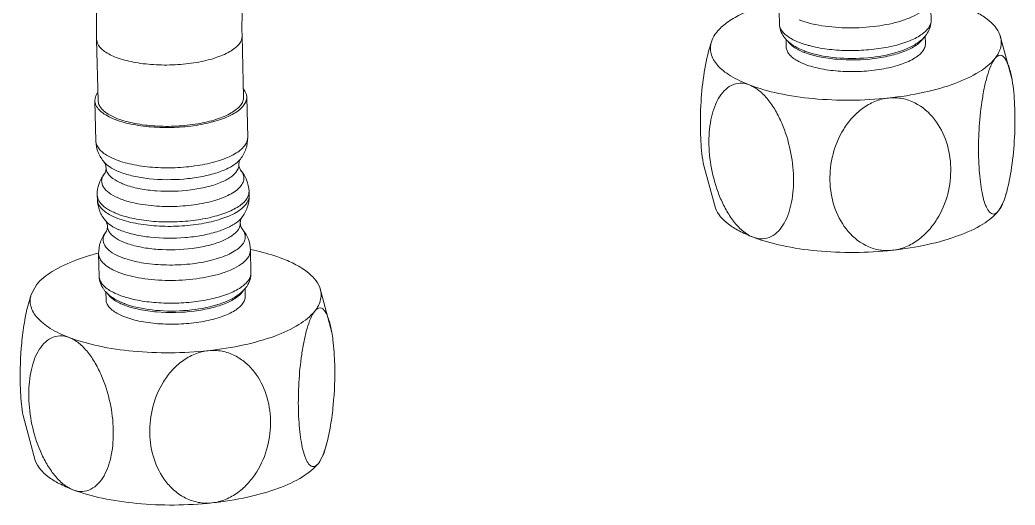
# Model space of a CAD drawing. Header units: millimetres. Extents: x 1991 to 2585, y -545 to -125.
# Drawn here: x 2484.19 to 2523.52, y -300.26 to -281.07 of the extents above; entities that cross this region are included whole.
import ezdxf

# ---------------------------------------------------------------- set-up
doc = ezdxf.new("R2010")
doc.units = ezdxf.units.MM
doc.header["$LTSCALE"] = 0.1
doc.layers.get('0').update_dxf_attribs({"lineweight": 13})

msp = doc.modelspace()

# ---------------------------------------------------------------- linework, layer by layer
at = {"color": 7, "linetype": 'Continuous'}
for p, q in [((2514.179, -280.323), (2514.201, -281.221)), ((2520.178, -280.179), (2520.199, -281.077)), ((2487.22, -281.837), (2487.278, -284.262)), ((2492.968, -281.698), (2493.027, -284.124)), ((2511.515, -281.935), (2511.404, -282.309)), ((2514.466, -281.835), (2514.473, -282.141)), ((2519.964, -281.702), (2519.972, -282.009)), ((2523.396, -283.441), (2522.917, -281.661)), ((2515.192, -282.295), (2514.999, -282.213)), ((2487.153, -284.265), (2487.192, -285.857)), ((2493.152, -284.121), (2493.19, -285.713)), ((2492.767, -287.037), (2492.801, -286.974)), ((2511.193, -286.729), (2511.673, -288.509)), ((2493.242, -287.854), (2493.246, -288.029)), ((2523.075, -288.235), (2523.185, -287.861)), ((2487.243, -287.998), (2487.248, -288.173)), ((2523.075, -288.235), (2522.864, -288.615)), ((2492.822, -289.352), (2492.857, -289.29)), ((2493.297, -290.169), (2493.319, -291.067)), ((2487.299, -290.313), (2487.321, -291.211)), ((2484.845, -291.545), (2484.634, -291.925)), ((2493.084, -291.692), (2493.091, -291.999)), ((2496.516, -293.431), (2496.036, -291.651)), ((2484.634, -291.925), (2484.524, -292.299)), ((2487.585, -291.825), (2487.593, -292.131)), ((2488.312, -292.285), (2488.119, -292.203)), ((2484.313, -296.719), (2484.793, -298.499)), ((2496.195, -298.225), (2496.305, -297.851)), ((2496.195, -298.225), (2495.984, -298.606))]:
    msp.add_line(p, q, dxfattribs=at)
for centre, radius, start, end in [((2517.709, -276.925), 4.381, 287.4472, 288.4062), ((2515.308, -281.067), 1.143, 215.5756, 221.2795), ((2516.182, -278.895), 3.287, 249.0311, 250.9804), ((2519.091, -280.979), 1.137, 321.7712, 327.2104), ((2516.186, -279.789), 2.753, 248.2113, 249.015), ((2516.299, -279.41), 3.09, 249.013, 249.4511), ((2516.391, -279.159), 3.358, 249.4801, 252.0387), ((2516.509, -278.8), 3.736, 252.018, 253.4362), ((2516.605, -277.486), 4.759, 255.6726, 256.8264), ((2516.676, -277.178), 5.075, 256.8275, 258.1329), ((2487.584, -284.255), 0.431, 181.4032, 190.993), ((2492.721, -284.131), 0.431, 1.4032, 10.993), ((2487.112, -286.94), 0.481, 2.0154, 2.5573), ((2489.118, -284.555), 2.714, 246.7076, 249.0387), ((2493.322, -286.79), 0.481, 180.1996, 180.7415), ((2488.1, -286.857), 0.519, 208.4452, 211.9983), ((2489.203, -285.203), 2.533, 246.7076, 249.0387), ((2489.328, -284.878), 2.882, 249.0323, 251.0453), ((2489.277, -285.268), 3.087, 249.0323, 251.0453), ((2487.167, -289.255), 0.481, 2.0154, 2.5573), ((2488.156, -289.172), 0.519, 208.4452, 211.9983), ((2489.173, -286.87), 2.714, 246.7076, 249.0387), ((2493.378, -289.106), 0.481, 180.1996, 180.7415), ((2489.259, -287.519), 2.533, 246.7076, 249.0387), ((2489.383, -287.194), 2.882, 249.0323, 251.0453), ((2489.333, -287.583), 3.087, 249.0323, 251.0453), ((2490.829, -286.915), 4.381, 287.4473, 288.4062), ((2488.428, -291.057), 1.143, 215.5756, 221.2795), ((2492.211, -290.969), 1.137, 321.7712, 327.2104), ((2489.302, -288.885), 3.287, 249.0311, 250.9804), ((2489.724, -287.476), 4.759, 255.6726, 256.8264), ((2489.796, -287.169), 5.075, 256.8275, 258.1329), ((2489.305, -289.779), 2.753, 248.2113, 249.015), ((2489.419, -289.4), 3.09, 249.013, 249.4511), ((2489.511, -289.149), 3.358, 249.4801, 252.0387), ((2489.629, -288.79), 3.736, 252.018, 253.4362)]:
    msp.add_arc(centre, radius, start, end, dxfattribs=at)
for points, knots in [([(2489.254, -271.907), (2488.906, -272.699), (2487.706, -275.874), (2487.159, -279.31), (2487.22, -281.837)], [0, 0, 0, 0, 0.255058, 1, 1, 1, 1]), ([(2494.519, -274.217), (2493.991, -275.42), (2493.201, -277.878), (2492.938, -280.451), (2492.968, -281.698)], [0, 0, 0, 0, 0.512943, 1, 1, 1, 1]), ([(2514.171, -280.303), (2513.896, -280.374), (2513.381, -280.528), (2512.687, -280.82), (2512.131, -281.15), (2511.836, -281.416), (2511.726, -281.555)], [0, 0, 0, 0, 0.306653, 0.577801, 0.809064, 1, 1, 1, 1]), ([(2519.093, -281.081), (2519.25, -281.029), (2519.533, -280.917), (2519.885, -280.702), (2520.119, -280.461), (2520.18, -280.265), (2520.178, -280.179)], [0, 0, 0, 0, 0.335049, 0.610174, 0.825816, 1, 1, 1, 1]), ([(2522.917, -281.661), (2522.824, -281.411), (2522.501, -281.07), (2521.959, -280.736), (2521.615, -280.584), (2521.428, -280.512)], [0, 0, 0, 0, 0.416637, 0.686606, 1, 1, 1, 1]), ([(2514.984, -281.067), (2515.27, -281.176), (2515.921, -281.329), (2516.951, -281.407), (2518.011, -281.344), (2518.703, -281.204), (2519.023, -281.104)], [0, 0, 0, 0, 0.224353, 0.485762, 0.754684, 1, 1, 1, 1]), ([(2520.199, -281.077), (2520.2, -281.127), (2520.183, -281.235), (2520.102, -281.388), (2519.97, -281.533), (2519.715, -281.729), (2519.28, -281.937), (2518.653, -282.122), (2517.926, -282.243), (2517.15, -282.292), (2516.377, -282.266), (2515.873, -282.195), (2515.633, -282.145)], [0, 0, 0, 0, 0.030384, 0.06375, 0.102218, 0.146912, 0.255748, 0.388211, 0.537815, 0.695967, 0.853167, 1, 1, 1, 1]), ([(2520.199, -281.077), (2520.201, -281.169), (2520.176, -281.353), (2520.096, -281.519), (2520.047, -281.595)], [0, 0, 0, 0, 0.505507, 1, 1, 1, 1]), ([(2511.726, -281.555), (2511.701, -281.585), (2511.615, -281.702), (2511.547, -281.833), (2511.515, -281.935)], [0, 0, 0, 0, 0.267725, 1, 1, 1, 1]), ([(2514.378, -281.732), (2514.326, -281.658), (2514.238, -281.496), (2514.203, -281.313), (2514.201, -281.221)], [0, 0, 0, 0, 0.494414, 1, 1, 1, 1]), ([(2515.006, -281.964), (2514.889, -281.92), (2514.702, -281.835), (2514.474, -281.685), (2514.323, -281.541), (2514.227, -281.386), (2514.202, -281.274), (2514.201, -281.221)], [0, 0, 0, 0, 0.324598, 0.531963, 0.709369, 0.862003, 1, 1, 1, 1]), ([(2487.22, -281.837), (2487.222, -281.905), (2487.26, -282.033), (2487.38, -282.19), (2487.611, -282.383), (2487.831, -282.488), (2487.991, -282.549)], [0, 0, 0, 0, 0.186179, 0.346447, 0.533756, 1, 1, 1, 1]), ([(2487.991, -282.549), (2488.209, -282.632), (2488.697, -282.76), (2489.481, -282.854), (2490.318, -282.858), (2491.136, -282.772), (2491.864, -282.603), (2492.379, -282.395), (2492.688, -282.19), (2492.847, -282.036), (2492.948, -281.871), (2492.97, -281.753), (2492.968, -281.698)], [0, 0, 0, 0, 0.128788, 0.277558, 0.435536, 0.590657, 0.731248, 0.847727, 0.895212, 0.935473, 0.969591, 1, 1, 1, 1]), ([(2511.515, -281.935), (2511.491, -282.011), (2511.462, -282.169), (2511.502, -282.504), (2511.699, -282.82), (2511.988, -283.089), (2512.398, -283.373), (2512.759, -283.539), (2513.017, -283.638)], [0, 0, 0, 0, 0.096047, 0.190878, 0.400444, 0.525582, 0.666955, 1, 1, 1, 1]), ([(2514.533, -281.902), (2514.593, -281.997), (2514.792, -282.176), (2515.027, -282.291), (2515.164, -282.345)], [0, 0, 0, 0, 0.432613, 1, 1, 1, 1]), ([(2514.999, -282.213), (2514.964, -282.196), (2514.828, -282.128), (2514.699, -282.046), (2514.611, -281.975)], [0, 0, 0, 0, 0.259152, 1, 1, 1, 1]), ([(2515.2, -282.36), (2515.388, -282.432), (2515.809, -282.546), (2516.731, -282.672), (2517.7, -282.651), (2518.619, -282.487), (2519.195, -282.305), (2519.633, -282.079), (2519.847, -281.871), (2519.905, -281.763)], [0, 0, 0, 0, 0.121999, 0.262157, 0.561964, 0.702974, 0.82626, 0.925724, 1, 1, 1, 1]), ([(2519.825, -281.851), (2519.712, -281.951), (2519.442, -282.127), (2518.787, -282.397), (2517.82, -282.586), (2516.621, -282.613), (2515.815, -282.491), (2515.444, -282.381)], [0, 0, 0, 0, 0.09951, 0.210321, 0.466841, 0.74432, 1, 1, 1, 1]), ([(2522.719, -282.595), (2522.828, -282.46), (2522.957, -282.228), (2522.98, -281.892), (2522.944, -281.735), (2522.917, -281.661)], [0, 0, 0, 0, 0.523332, 0.760146, 1, 1, 1, 1]), ([(2511.404, -282.309), (2511.305, -282.673), (2511.17, -283.439), (2511.074, -284.589), (2511.073, -285.696), (2511.137, -286.404), (2511.193, -286.729)], [0, 0, 0, 0, 0.254106, 0.522388, 0.777388, 1, 1, 1, 1]), ([(2515.211, -282.823), (2515.104, -282.782), (2514.933, -282.704), (2514.723, -282.566), (2514.585, -282.434), (2514.497, -282.292), (2514.474, -282.19), (2514.473, -282.141)], [0, 0, 0, 0, 0.324546, 0.531969, 0.709381, 0.861998, 1, 1, 1, 1]), ([(2515.427, -282.097), (2515.399, -282.09), (2515.293, -282.061), (2515.188, -282.029), (2515.111, -282.003)], [0, 0, 0, 0, 0.258789, 1, 1, 1, 1]), ([(2519.972, -282.009), (2519.973, -282.061), (2519.952, -282.174), (2519.856, -282.331), (2519.703, -282.479), (2519.408, -282.676), (2518.915, -282.874), (2518.219, -283.036), (2517.437, -283.118), (2516.636, -283.114), (2515.886, -283.025), (2515.419, -282.902), (2515.211, -282.823)], [0, 0, 0, 0, 0.030408, 0.064522, 0.104778, 0.152265, 0.268735, 0.40932, 0.564441, 0.722425, 0.871204, 1, 1, 1, 1]), ([(2518.513, -284.159), (2518.985, -284.108), (2519.875, -283.968), (2521.084, -283.631), (2522.043, -283.198), (2522.549, -282.808), (2522.719, -282.595)], [0, 0, 0, 0, 0.31159, 0.589923, 0.82145, 1, 1, 1, 1]), ([(2522.864, -288.615), (2522.84, -288.646), (2522.792, -288.697), (2522.706, -288.745), (2522.618, -288.746), (2522.539, -288.703), (2522.47, -288.628), (2522.406, -288.526), (2522.349, -288.399), (2522.275, -288.188), (2522.201, -287.878), (2522.137, -287.461), (2522.093, -286.996), (2522.063, -286.31), (2522.08, -285.407), (2522.168, -284.495), (2522.29, -283.784), (2522.403, -283.305), (2522.536, -282.908), (2522.652, -282.68), (2522.719, -282.595)], [0, 0, 0, 0, 0.017491, 0.031176, 0.043, 0.055521, 0.070469, 0.088452, 0.1095, 0.13342, 0.18883, 0.252702, 0.323313, 0.399219, 0.561805, 0.729764, 0.811122, 0.886597, 0.951368, 1, 1, 1, 1]), ([(2522.719, -282.595), (2522.75, -282.557), (2522.81, -282.493), (2522.935, -282.453), (2523.049, -282.506), (2523.138, -282.615), (2523.218, -282.768), (2523.288, -282.961), (2523.349, -283.19), (2523.381, -283.354), (2523.396, -283.441)], [0, 0, 0, 0, 0.107275, 0.186898, 0.265051, 0.363318, 0.487679, 0.637124, 0.808875, 1, 1, 1, 1]), ([(2523.396, -283.441), (2523.453, -283.766), (2523.516, -284.474), (2523.516, -285.582), (2523.42, -286.732), (2523.285, -287.498), (2523.185, -287.861)], [0, 0, 0, 0, 0.222626, 0.47766, 0.745961, 1, 1, 1, 1]), ([(2493.144, -284.049), (2493.14, -284.028), (2493.115, -283.938), (2493.065, -283.856), (2493.019, -283.801)], [0, 0, 0, 0, 0.23427, 1, 1, 1, 1]), ([(2513.017, -283.638), (2512.898, -283.593), (2512.65, -283.544), (2512.288, -283.642), (2511.994, -283.874), (2511.681, -284.321), (2511.452, -285.052), (2511.388, -286.036), (2511.517, -287.094), (2511.788, -287.975), (2512.115, -288.637), (2512.412, -289.079), (2512.754, -289.437), (2513.024, -289.606), (2513.161, -289.658)], [0, 0, 0, 0, 0.050342, 0.096767, 0.144293, 0.195639, 0.311214, 0.442212, 0.584135, 0.731604, 0.805037, 0.875973, 0.941823, 1, 1, 1, 1]), ([(2513.017, -283.638), (2513.392, -283.782), (2514.227, -284.013), (2515.571, -284.208), (2517.025, -284.267), (2518.017, -284.212), (2518.513, -284.159)], [0, 0, 0, 0, 0.21664, 0.464825, 0.731074, 1, 1, 1, 1]), ([(2513.017, -283.638), (2513.154, -283.691), (2513.424, -283.86), (2513.766, -284.217), (2514.063, -284.66), (2514.39, -285.321), (2514.661, -286.202), (2514.79, -287.26), (2514.726, -288.243), (2514.497, -288.975), (2514.184, -289.422), (2513.891, -289.654), (2513.528, -289.753), (2513.28, -289.704), (2513.161, -289.658)], [0, 0, 0, 0, 0.058176, 0.124023, 0.194959, 0.268387, 0.415854, 0.557777, 0.688775, 0.804362, 0.855709, 0.903242, 0.949667, 1, 1, 1, 1]), ([(2487.187, -284.084), (2487.181, -284.099), (2487.161, -284.157), (2487.152, -284.22), (2487.153, -284.265)], [0, 0, 0, 0, 0.2586, 1, 1, 1, 1]), ([(2487.161, -284.337), (2487.189, -284.48), (2487.357, -284.688), (2487.656, -284.879), (2487.851, -284.967), (2487.958, -285.008)], [0, 0, 0, 0, 0.407705, 0.679138, 1, 1, 1, 1]), ([(2487.253, -283.964), (2487.246, -283.974), (2487.221, -284.012), (2487.2, -284.053), (2487.187, -284.084)], [0, 0, 0, 0, 0.260445, 1, 1, 1, 1]), ([(2488.05, -284.974), (2487.938, -284.932), (2487.759, -284.851), (2487.54, -284.706), (2487.396, -284.568), (2487.303, -284.42), (2487.28, -284.313), (2487.278, -284.262)], [0, 0, 0, 0, 0.324589, 0.531966, 0.709373, 0.862006, 1, 1, 1, 1]), ([(2487.958, -285.008), (2488.185, -285.096), (2488.695, -285.229), (2489.513, -285.327), (2490.386, -285.331), (2491.24, -285.241), (2491.999, -285.065), (2492.537, -284.848), (2492.859, -284.634), (2493.025, -284.473), (2493.13, -284.301), (2493.153, -284.178), (2493.152, -284.121)], [0, 0, 0, 0, 0.128791, 0.277562, 0.435537, 0.590658, 0.73125, 0.847729, 0.895214, 0.935474, 0.969592, 1, 1, 1, 1]), ([(2493.027, -284.124), (2493.028, -284.179), (2493.006, -284.297), (2492.906, -284.461), (2492.746, -284.615), (2492.438, -284.821), (2491.922, -285.029), (2491.195, -285.197), (2490.377, -285.283), (2489.54, -285.279), (2488.756, -285.186), (2488.267, -285.058), (2488.05, -284.974)], [0, 0, 0, 0, 0.030407, 0.064522, 0.104781, 0.152264, 0.268741, 0.409329, 0.564449, 0.722428, 0.871205, 1, 1, 1, 1]), ([(2518.658, -290.178), (2518.479, -290.198), (2518.117, -290.184), (2517.451, -289.956), (2516.784, -289.374), (2516.318, -288.448), (2516.151, -287.418), (2516.274, -286.36), (2516.625, -285.522), (2517.063, -284.933), (2517.476, -284.553), (2517.964, -284.274), (2518.33, -284.178), (2518.513, -284.159)], [0, 0, 0, 0, 0.063851, 0.125937, 0.245992, 0.365366, 0.486379, 0.610229, 0.737516, 0.802692, 0.868563, 0.934617, 1, 1, 1, 1]), ([(2518.513, -284.159), (2518.693, -284.139), (2519.055, -284.153), (2519.721, -284.381), (2520.387, -284.963), (2520.853, -285.889), (2521.021, -286.919), (2520.898, -287.976), (2520.547, -288.815), (2520.109, -289.403), (2519.696, -289.783), (2519.207, -290.063), (2518.842, -290.159), (2518.658, -290.178)], [0, 0, 0, 0, 0.06386, 0.125944, 0.246018, 0.365346, 0.48629, 0.610102, 0.737412, 0.802619, 0.868523, 0.9346, 1, 1, 1, 1]), ([(2487.522, -286.699), (2487.424, -286.584), (2487.26, -286.319), (2487.196, -286.012), (2487.192, -285.857)], [0, 0, 0, 0, 0.493341, 1, 1, 1, 1]), ([(2487.997, -286.601), (2487.88, -286.556), (2487.693, -286.472), (2487.464, -286.321), (2487.314, -286.177), (2487.218, -286.022), (2487.193, -285.911), (2487.192, -285.857)], [0, 0, 0, 0, 0.324591, 0.531965, 0.709371, 0.862002, 1, 1, 1, 1]), ([(2493.19, -285.713), (2493.191, -285.771), (2493.168, -285.894), (2493.064, -286.065), (2492.897, -286.226), (2492.575, -286.441), (2492.038, -286.657), (2491.278, -286.833), (2490.425, -286.923), (2489.551, -286.919), (2488.733, -286.821), (2488.224, -286.688), (2487.997, -286.601)], [0, 0, 0, 0, 0.030409, 0.064527, 0.104787, 0.152273, 0.268752, 0.409342, 0.564463, 0.722441, 0.87121, 1, 1, 1, 1]), ([(2493.19, -285.713), (2493.194, -285.868), (2493.144, -286.177), (2492.993, -286.45), (2492.901, -286.569)], [0, 0, 0, 0, 0.506655, 1, 1, 1, 1]), ([(2487.522, -286.699), (2487.538, -286.717), (2487.573, -286.788), (2487.59, -286.865), (2487.592, -286.918)], [0, 0, 0, 0, 0.318365, 1, 1, 1, 1]), ([(2488.044, -287.048), (2487.938, -287.002), (2487.749, -286.906), (2487.583, -286.771), (2487.522, -286.699)], [0, 0, 0, 0, 0.551729, 1, 1, 1, 1]), ([(2492.901, -286.569), (2492.892, -286.581), (2492.851, -286.631), (2492.805, -286.675), (2492.768, -286.707)], [0, 0, 0, 0, 0.235838, 1, 1, 1, 1]), ([(2492.841, -286.792), (2492.841, -286.739), (2492.854, -286.661), (2492.886, -286.589), (2492.901, -286.569)], [0, 0, 0, 0, 0.681632, 1, 1, 1, 1]), ([(2487.592, -286.919), (2487.593, -286.972), (2487.579, -287.05), (2487.548, -287.122), (2487.533, -287.142)], [0, 0, 0, 0, 0.681632, 1, 1, 1, 1]), ([(2487.593, -286.923), (2487.593, -286.938), (2487.599, -287.001), (2487.621, -287.062), (2487.644, -287.104)], [0, 0, 0, 0, 0.242803, 1, 1, 1, 1]), ([(2492.768, -286.707), (2492.66, -286.8), (2492.384, -286.965), (2491.895, -287.149), (2491.307, -287.288), (2490.432, -287.4), (2489.538, -287.394), (2488.699, -287.263), (2488.318, -287.156), (2488.147, -287.09)], [0, 0, 0, 0, 0.089082, 0.199526, 0.327558, 0.467285, 0.752977, 0.884606, 1, 1, 1, 1]), ([(2488.274, -288.188), (2488.521, -288.272), (2489.07, -288.395), (2489.937, -288.464), (2490.835, -288.427), (2491.669, -288.287), (2492.279, -288.088), (2492.658, -287.879), (2492.861, -287.718), (2492.996, -287.545), (2493.054, -287.358), (2493.024, -287.169), (2492.954, -287.063), (2492.912, -287.013)], [0, 0, 0, 0, 0.141517, 0.303061, 0.470104, 0.627182, 0.760497, 0.81525, 0.861408, 0.899716, 0.932586, 0.964393, 1, 1, 1, 1]), ([(2488.392, -287.604), (2488.572, -287.666), (2488.966, -287.763), (2489.82, -287.867), (2490.71, -287.843), (2491.553, -287.692), (2492.085, -287.526), (2492.496, -287.32), (2492.704, -287.135), (2492.767, -287.037)], [0, 0, 0, 0, 0.124199, 0.264567, 0.561341, 0.700753, 0.823455, 0.923781, 1, 1, 1, 1]), ([(2492.801, -286.974), (2492.808, -286.96), (2492.831, -286.903), (2492.842, -286.842), (2492.841, -286.797)], [0, 0, 0, 0, 0.261058, 1, 1, 1, 1]), ([(2492.912, -287.013), (2492.895, -286.994), (2492.86, -286.923), (2492.843, -286.846), (2492.841, -286.793)], [0, 0, 0, 0, 0.318365, 1, 1, 1, 1]), ([(2492.912, -287.013), (2493.009, -287.127), (2493.173, -287.392), (2493.238, -287.699), (2493.242, -287.854)], [0, 0, 0, 0, 0.493341, 1, 1, 1, 1]), ([(2487.243, -287.998), (2487.24, -287.843), (2487.289, -287.534), (2487.44, -287.261), (2487.533, -287.142)], [0, 0, 0, 0, 0.506655, 1, 1, 1, 1]), ([(2487.469, -287.241), (2487.431, -287.317), (2487.39, -287.499), (2487.526, -287.769), (2487.801, -287.988), (2488.037, -288.099), (2488.172, -288.151)], [0, 0, 0, 0, 0.196085, 0.401219, 0.66372, 1, 1, 1, 1]), ([(2487.533, -287.142), (2487.526, -287.15), (2487.503, -287.182), (2487.482, -287.215), (2487.469, -287.241)], [0, 0, 0, 0, 0.259756, 1, 1, 1, 1]), ([(2487.66, -287.132), (2487.713, -287.216), (2487.882, -287.375), (2488.084, -287.48), (2488.201, -287.53)], [0, 0, 0, 0, 0.436649, 1, 1, 1, 1]), ([(2493.209, -288.03), (2493.215, -288.016), (2493.234, -287.959), (2493.243, -287.898), (2493.242, -287.854)], [0, 0, 0, 0, 0.258248, 1, 1, 1, 1]), ([(2523.185, -287.861), (2523.144, -288.013), (2523.06, -288.274), (2522.937, -288.524), (2522.864, -288.615)], [0, 0, 0, 0, 0.573231, 1, 1, 1, 1]), ([(2487.243, -287.998), (2487.244, -288.037), (2487.253, -288.09), (2487.27, -288.139), (2487.275, -288.152)], [0, 0, 0, 0, 0.743544, 1, 1, 1, 1]), ([(2487.578, -289.014), (2487.48, -288.899), (2487.316, -288.634), (2487.251, -288.328), (2487.248, -288.173)], [0, 0, 0, 0, 0.493341, 1, 1, 1, 1]), ([(2488.052, -288.916), (2487.936, -288.872), (2487.749, -288.787), (2487.52, -288.636), (2487.37, -288.492), (2487.274, -288.338), (2487.249, -288.226), (2487.248, -288.173)], [0, 0, 0, 0, 0.324591, 0.531965, 0.709371, 0.862002, 1, 1, 1, 1]), ([(2487.275, -288.152), (2487.281, -288.166), (2487.308, -288.227), (2487.346, -288.282), (2487.378, -288.32)], [0, 0, 0, 0, 0.236799, 1, 1, 1, 1]), ([(2488.048, -288.741), (2488.259, -288.822), (2488.731, -288.949), (2489.489, -289.05), (2490.305, -289.068), (2491.116, -289.004), (2491.861, -288.86), (2492.408, -288.677), (2492.763, -288.493), (2493.014, -288.318), (2493.162, -288.151), (2493.209, -288.03)], [0, 0, 0, 0, 0.123674, 0.26597, 0.41796, 0.569515, 0.710567, 0.832319, 0.884006, 0.929012, 1, 1, 1, 1]), ([(2493.246, -288.029), (2493.247, -288.086), (2493.224, -288.209), (2493.119, -288.38), (2492.953, -288.542), (2492.631, -288.756), (2492.093, -288.973), (2491.334, -289.149), (2490.48, -289.239), (2489.607, -289.234), (2488.789, -289.136), (2488.279, -289.003), (2488.052, -288.916)], [0, 0, 0, 0, 0.030409, 0.064527, 0.104787, 0.152273, 0.268752, 0.409342, 0.564463, 0.722441, 0.87121, 1, 1, 1, 1]), ([(2493.246, -288.029), (2493.25, -288.183), (2493.2, -288.493), (2493.049, -288.765), (2492.957, -288.885)], [0, 0, 0, 0, 0.506655, 1, 1, 1, 1]), ([(2487.378, -288.32), (2487.454, -288.41), (2487.668, -288.576), (2487.91, -288.688), (2488.048, -288.741)], [0, 0, 0, 0, 0.441745, 1, 1, 1, 1]), ([(2513.161, -289.658), (2512.974, -289.586), (2512.631, -289.434), (2512.088, -289.1), (2511.765, -288.76), (2511.673, -288.509)], [0, 0, 0, 0, 0.313415, 0.583356, 1, 1, 1, 1]), ([(2522.864, -288.615), (2522.694, -288.828), (2522.188, -289.218), (2521.229, -289.651), (2520.02, -289.988), (2519.13, -290.128), (2518.658, -290.178)], [0, 0, 0, 0, 0.17855, 0.410077, 0.68841, 1, 1, 1, 1]), ([(2487.578, -289.014), (2487.594, -289.033), (2487.629, -289.104), (2487.646, -289.181), (2487.648, -289.234)], [0, 0, 0, 0, 0.318365, 1, 1, 1, 1]), ([(2488.1, -289.364), (2487.993, -289.317), (2487.805, -289.221), (2487.639, -289.086), (2487.578, -289.014)], [0, 0, 0, 0, 0.551729, 1, 1, 1, 1]), ([(2492.823, -289.023), (2492.716, -289.115), (2492.44, -289.281), (2491.95, -289.465), (2491.363, -289.603), (2490.487, -289.716), (2489.594, -289.709), (2488.754, -289.578), (2488.374, -289.471), (2488.202, -289.405)], [0, 0, 0, 0, 0.089082, 0.199526, 0.327558, 0.467285, 0.752977, 0.884606, 1, 1, 1, 1]), ([(2492.957, -288.885), (2492.947, -288.897), (2492.907, -288.946), (2492.86, -288.991), (2492.823, -289.023)], [0, 0, 0, 0, 0.235838, 1, 1, 1, 1]), ([(2492.897, -289.107), (2492.897, -289.054), (2492.91, -288.977), (2492.941, -288.904), (2492.957, -288.885)], [0, 0, 0, 0, 0.681632, 1, 1, 1, 1]), ([(2487.648, -289.235), (2487.648, -289.287), (2487.635, -289.365), (2487.603, -289.438), (2487.588, -289.457)], [0, 0, 0, 0, 0.681632, 1, 1, 1, 1]), ([(2487.648, -289.238), (2487.649, -289.254), (2487.655, -289.317), (2487.677, -289.378), (2487.7, -289.42)], [0, 0, 0, 0, 0.242803, 1, 1, 1, 1]), ([(2487.716, -289.447), (2487.768, -289.531), (2487.938, -289.69), (2488.14, -289.795), (2488.257, -289.846)], [0, 0, 0, 0, 0.436649, 1, 1, 1, 1]), ([(2488.33, -290.503), (2488.577, -290.588), (2489.126, -290.71), (2489.992, -290.779), (2490.89, -290.742), (2491.724, -290.602), (2492.334, -290.403), (2492.714, -290.194), (2492.917, -290.033), (2493.052, -289.86), (2493.11, -289.673), (2493.079, -289.485), (2493.01, -289.378), (2492.967, -289.328)], [0, 0, 0, 0, 0.141517, 0.303061, 0.470104, 0.627182, 0.760497, 0.81525, 0.861408, 0.899716, 0.932586, 0.964393, 1, 1, 1, 1]), ([(2488.447, -289.919), (2488.627, -289.981), (2489.022, -290.078), (2489.876, -290.183), (2490.766, -290.158), (2491.609, -290.007), (2492.141, -289.842), (2492.552, -289.636), (2492.76, -289.45), (2492.822, -289.352)], [0, 0, 0, 0, 0.124199, 0.264567, 0.561341, 0.700753, 0.823455, 0.923781, 1, 1, 1, 1]), ([(2492.857, -289.29), (2492.863, -289.275), (2492.886, -289.219), (2492.897, -289.157), (2492.897, -289.112)], [0, 0, 0, 0, 0.261058, 1, 1, 1, 1]), ([(2492.967, -289.328), (2492.951, -289.309), (2492.916, -289.238), (2492.899, -289.161), (2492.897, -289.108)], [0, 0, 0, 0, 0.318365, 1, 1, 1, 1]), ([(2492.967, -289.328), (2493.065, -289.443), (2493.229, -289.707), (2493.294, -290.014), (2493.297, -290.169)], [0, 0, 0, 0, 0.493341, 1, 1, 1, 1]), ([(2487.299, -290.313), (2487.295, -290.159), (2487.345, -289.849), (2487.496, -289.577), (2487.588, -289.457)], [0, 0, 0, 0, 0.506655, 1, 1, 1, 1]), ([(2487.525, -289.557), (2487.486, -289.632), (2487.446, -289.815), (2487.582, -290.085), (2487.857, -290.303), (2488.093, -290.414), (2488.228, -290.466)], [0, 0, 0, 0, 0.196085, 0.401219, 0.66372, 1, 1, 1, 1]), ([(2487.588, -289.457), (2487.582, -289.465), (2487.559, -289.497), (2487.538, -289.531), (2487.525, -289.557)], [0, 0, 0, 0, 0.259756, 1, 1, 1, 1]), ([(2518.658, -290.178), (2518.162, -290.232), (2517.169, -290.287), (2515.715, -290.228), (2514.371, -290.033), (2513.537, -289.802), (2513.161, -289.658)], [0, 0, 0, 0, 0.268926, 0.535175, 0.78336, 1, 1, 1, 1]), ([(2492.212, -291.072), (2492.37, -291.019), (2492.653, -290.907), (2493.004, -290.692), (2493.238, -290.451), (2493.299, -290.255), (2493.297, -290.169)], [0, 0, 0, 0, 0.335049, 0.610174, 0.825816, 1, 1, 1, 1]), ([(2494.548, -290.502), (2494.455, -290.466), (2494.05, -290.323), (2493.633, -290.216), (2493.311, -290.15)], [0, 0, 0, 0, 0.232747, 1, 1, 1, 1]), ([(2486.423, -290.562), (2486.093, -290.685), (2485.521, -290.942), (2485.015, -291.332), (2484.845, -291.545)], [0, 0, 0, 0, 0.564614, 1, 1, 1, 1]), ([(2487.291, -290.293), (2487.215, -290.312), (2486.922, -290.391), (2486.633, -290.484), (2486.423, -290.562)], [0, 0, 0, 0, 0.260597, 1, 1, 1, 1]), ([(2487.299, -290.313), (2487.301, -290.385), (2487.34, -290.518), (2487.466, -290.682), (2487.707, -290.884), (2487.937, -290.993), (2488.104, -291.057)], [0, 0, 0, 0, 0.186179, 0.346447, 0.533756, 1, 1, 1, 1]), ([(2496.036, -291.651), (2495.944, -291.401), (2495.621, -291.06), (2495.079, -290.726), (2494.735, -290.574), (2494.548, -290.502)], [0, 0, 0, 0, 0.416637, 0.686604, 1, 1, 1, 1]), ([(2487.498, -291.722), (2487.446, -291.648), (2487.357, -291.486), (2487.323, -291.303), (2487.321, -291.211)], [0, 0, 0, 0, 0.494414, 1, 1, 1, 1]), ([(2488.125, -291.955), (2488.009, -291.91), (2487.822, -291.825), (2487.593, -291.675), (2487.443, -291.531), (2487.347, -291.376), (2487.322, -291.264), (2487.321, -291.211)], [0, 0, 0, 0, 0.324598, 0.531963, 0.709369, 0.862003, 1, 1, 1, 1]), ([(2488.104, -291.057), (2488.39, -291.166), (2489.041, -291.319), (2490.071, -291.397), (2491.131, -291.334), (2491.823, -291.195), (2492.143, -291.094)], [0, 0, 0, 0, 0.224354, 0.485762, 0.754684, 1, 1, 1, 1]), ([(2493.319, -291.067), (2493.32, -291.118), (2493.303, -291.225), (2493.221, -291.378), (2493.09, -291.523), (2492.835, -291.719), (2492.4, -291.927), (2491.772, -292.112), (2491.046, -292.233), (2490.269, -292.283), (2489.497, -292.256), (2488.993, -292.185), (2488.753, -292.135)], [0, 0, 0, 0, 0.030384, 0.06375, 0.102218, 0.146912, 0.255748, 0.388211, 0.537815, 0.695967, 0.853167, 1, 1, 1, 1]), ([(2493.319, -291.067), (2493.321, -291.159), (2493.296, -291.343), (2493.215, -291.509), (2493.167, -291.585)], [0, 0, 0, 0, 0.505507, 1, 1, 1, 1]), ([(2488.319, -292.35), (2488.508, -292.422), (2488.928, -292.536), (2489.85, -292.662), (2490.819, -292.641), (2491.739, -292.477), (2492.315, -292.295), (2492.753, -292.069), (2492.967, -291.861), (2493.025, -291.753)], [0, 0, 0, 0, 0.121999, 0.262157, 0.561964, 0.702974, 0.82626, 0.925724, 1, 1, 1, 1]), ([(2495.839, -292.586), (2495.947, -292.45), (2496.076, -292.218), (2496.1, -291.882), (2496.064, -291.725), (2496.036, -291.651)], [0, 0, 0, 0, 0.523334, 0.760148, 1, 1, 1, 1]), ([(2484.634, -291.925), (2484.61, -292.001), (2484.582, -292.159), (2484.622, -292.494), (2484.819, -292.81), (2485.108, -293.079), (2485.518, -293.364), (2485.878, -293.529), (2486.136, -293.628)], [0, 0, 0, 0, 0.096051, 0.190875, 0.400449, 0.525577, 0.666941, 1, 1, 1, 1]), ([(2488.331, -292.813), (2488.224, -292.772), (2488.052, -292.694), (2487.843, -292.556), (2487.705, -292.424), (2487.617, -292.283), (2487.594, -292.18), (2487.593, -292.131)], [0, 0, 0, 0, 0.324546, 0.531969, 0.709381, 0.861998, 1, 1, 1, 1]), ([(2487.653, -291.892), (2487.712, -291.987), (2487.912, -292.167), (2488.147, -292.281), (2488.283, -292.336)], [0, 0, 0, 0, 0.432613, 1, 1, 1, 1]), ([(2488.119, -292.203), (2488.083, -292.186), (2487.948, -292.118), (2487.818, -292.036), (2487.731, -291.965)], [0, 0, 0, 0, 0.259152, 1, 1, 1, 1]), ([(2488.547, -292.087), (2488.519, -292.08), (2488.413, -292.052), (2488.308, -292.019), (2488.231, -291.993)], [0, 0, 0, 0, 0.258789, 1, 1, 1, 1]), ([(2493.091, -291.999), (2493.093, -292.052), (2493.071, -292.164), (2492.975, -292.322), (2492.823, -292.469), (2492.528, -292.666), (2492.035, -292.865), (2491.339, -293.026), (2490.556, -293.108), (2489.756, -293.104), (2489.006, -293.015), (2488.539, -292.893), (2488.331, -292.813)], [0, 0, 0, 0, 0.030408, 0.064522, 0.104778, 0.152265, 0.268735, 0.40932, 0.564441, 0.722425, 0.871204, 1, 1, 1, 1]), ([(2492.944, -291.841), (2492.832, -291.941), (2492.562, -292.117), (2491.907, -292.387), (2490.94, -292.576), (2489.741, -292.603), (2488.935, -292.481), (2488.564, -292.371)], [0, 0, 0, 0, 0.09951, 0.210321, 0.466841, 0.74432, 1, 1, 1, 1]), ([(2484.524, -292.299), (2484.457, -292.544), (2484.352, -293.059), (2484.219, -294.11), (2484.188, -294.918), (2484.201, -295.452)], [0, 0, 0, 0, 0.239313, 0.495691, 1, 1, 1, 1]), ([(2494.261, -293.569), (2494.592, -293.446), (2495.163, -293.188), (2495.669, -292.798), (2495.839, -292.586)], [0, 0, 0, 0, 0.564614, 1, 1, 1, 1]), ([(2495.194, -296.492), (2495.186, -296.132), (2495.2, -295.397), (2495.288, -294.486), (2495.409, -293.775), (2495.522, -293.295), (2495.656, -292.898), (2495.771, -292.67), (2495.839, -292.586)], [0, 0, 0, 0, 0.270554, 0.550015, 0.685456, 0.811146, 0.919027, 1, 1, 1, 1]), ([(2495.839, -292.586), (2495.87, -292.547), (2495.93, -292.483), (2496.055, -292.443), (2496.169, -292.497), (2496.258, -292.605), (2496.338, -292.758), (2496.408, -292.952), (2496.468, -293.18), (2496.501, -293.344), (2496.516, -293.431)], [0, 0, 0, 0, 0.107339, 0.187, 0.265187, 0.363513, 0.487924, 0.637268, 0.80892, 1, 1, 1, 1]), ([(2486.136, -293.628), (2486.018, -293.583), (2485.77, -293.534), (2485.407, -293.632), (2485.114, -293.864), (2484.888, -294.187), (2484.719, -294.576), (2484.562, -295.181), (2484.531, -295.667), (2484.539, -295.998)], [0, 0, 0, 0, 0.113725, 0.218631, 0.326033, 0.442053, 0.568195, 0.703992, 1, 1, 1, 1]), ([(2486.136, -293.628), (2486.273, -293.681), (2486.544, -293.85), (2486.886, -294.207), (2487.182, -294.649), (2487.509, -295.311), (2487.78, -296.191), (2487.87, -296.921), (2487.878, -297.279)], [0, 0, 0, 0, 0.104281, 0.222321, 0.34948, 0.481127, 0.745512, 1, 1, 1, 1]), ([(2486.136, -293.628), (2486.511, -293.772), (2487.346, -294.003), (2488.69, -294.198), (2490.144, -294.257), (2491.137, -294.202), (2491.633, -294.149)], [0, 0, 0, 0, 0.216648, 0.464825, 0.731065, 1, 1, 1, 1]), ([(2491.633, -294.149), (2492.105, -294.098), (2492.994, -293.958), (2493.863, -293.716), (2494.261, -293.569)], [0, 0, 0, 0, 0.528173, 1, 1, 1, 1]), ([(2496.516, -293.431), (2496.532, -293.526), (2496.594, -293.947), (2496.62, -294.371), (2496.628, -294.699)], [0, 0, 0, 0, 0.22842, 1, 1, 1, 1]), ([(2489.319, -297.415), (2489.311, -297.065), (2489.393, -296.35), (2489.745, -295.512), (2490.182, -294.923), (2490.596, -294.544), (2491.084, -294.264), (2491.449, -294.168), (2491.633, -294.149)], [0, 0, 0, 0, 0.241138, 0.488944, 0.61585, 0.744113, 0.87273, 1, 1, 1, 1]), ([(2491.633, -294.149), (2491.813, -294.129), (2492.175, -294.143), (2492.68, -294.317), (2493.113, -294.608), (2493.582, -295.106), (2493.974, -295.879), (2494.084, -296.56), (2494.092, -296.902)], [0, 0, 0, 0, 0.131095, 0.258556, 0.383295, 0.506549, 0.751556, 1, 1, 1, 1]), ([(2496.305, -297.851), (2496.372, -297.607), (2496.477, -297.091), (2496.61, -296.04), (2496.641, -295.233), (2496.628, -294.699)], [0, 0, 0, 0, 0.239328, 0.495714, 1, 1, 1, 1]), ([(2484.201, -295.452), (2484.204, -295.566), (2484.22, -295.99), (2484.26, -296.414), (2484.313, -296.719)], [0, 0, 0, 0, 0.269274, 1, 1, 1, 1]), ([(2486.281, -299.648), (2486.144, -299.596), (2485.874, -299.427), (2485.532, -299.069), (2485.235, -298.627), (2484.908, -297.966), (2484.637, -297.085), (2484.548, -296.356), (2484.539, -295.998)], [0, 0, 0, 0, 0.104281, 0.222321, 0.34948, 0.481127, 0.745512, 1, 1, 1, 1]), ([(2495.984, -298.606), (2495.959, -298.636), (2495.911, -298.687), (2495.826, -298.735), (2495.738, -298.736), (2495.659, -298.693), (2495.589, -298.618), (2495.526, -298.516), (2495.468, -298.388), (2495.395, -298.178), (2495.321, -297.868), (2495.256, -297.451), (2495.213, -296.986), (2495.198, -296.661), (2495.194, -296.492)], [0, 0, 0, 0, 0.043786, 0.078131, 0.107759, 0.139139, 0.176597, 0.221659, 0.274404, 0.33435, 0.473124, 0.63302, 0.809943, 1, 1, 1, 1]), ([(2494.092, -296.902), (2494.1, -297.252), (2494.018, -297.967), (2493.666, -298.805), (2493.229, -299.394), (2492.815, -299.774), (2492.327, -300.054), (2491.962, -300.149), (2491.778, -300.169)], [0, 0, 0, 0, 0.241138, 0.488944, 0.61585, 0.744113, 0.87273, 1, 1, 1, 1]), ([(2486.281, -299.648), (2486.4, -299.694), (2486.648, -299.743), (2487.01, -299.645), (2487.304, -299.412), (2487.53, -299.09), (2487.698, -298.7), (2487.855, -298.095), (2487.886, -297.609), (2487.878, -297.279)], [0, 0, 0, 0, 0.113725, 0.218631, 0.326033, 0.442053, 0.568195, 0.703992, 1, 1, 1, 1]), ([(2491.778, -300.169), (2491.598, -300.188), (2491.236, -300.174), (2490.731, -300), (2490.297, -299.709), (2489.829, -299.212), (2489.437, -298.438), (2489.327, -297.757), (2489.319, -297.415)], [0, 0, 0, 0, 0.131095, 0.258556, 0.383295, 0.506549, 0.751556, 1, 1, 1, 1]), ([(2495.984, -298.606), (2496.057, -298.514), (2496.18, -298.264), (2496.263, -298.003), (2496.305, -297.851)], [0, 0, 0, 0, 0.42688, 1, 1, 1, 1]), ([(2486.281, -299.648), (2486.094, -299.576), (2485.75, -299.424), (2485.208, -299.09), (2484.885, -298.75), (2484.793, -298.499)], [0, 0, 0, 0, 0.313394, 0.583363, 1, 1, 1, 1]), ([(2495.984, -298.606), (2495.814, -298.818), (2495.308, -299.208), (2494.736, -299.466), (2494.406, -299.588)], [0, 0, 0, 0, 0.435386, 1, 1, 1, 1]), ([(2491.778, -300.169), (2491.282, -300.222), (2490.289, -300.277), (2488.835, -300.218), (2487.491, -300.023), (2486.656, -299.792), (2486.281, -299.648)], [0, 0, 0, 0, 0.268935, 0.535175, 0.783352, 1, 1, 1, 1]), ([(2494.406, -299.588), (2494.008, -299.736), (2493.139, -299.978), (2492.25, -300.118), (2491.778, -300.169)], [0, 0, 0, 0, 0.471827, 1, 1, 1, 1])]:
    msp.add_open_spline(points, degree=3, knots=knots, dxfattribs=at)
for points in [[(2514.611, -281.975), (2514.553, -281.928), (2514.498, -281.877), (2514.449, -281.821)], [(2519.984, -281.683), (2519.936, -281.743), (2519.882, -281.799), (2519.825, -281.851)], [(2487.731, -291.965), (2487.672, -291.918), (2487.618, -291.867), (2487.569, -291.811)], [(2493.104, -291.673), (2493.056, -291.733), (2493.002, -291.79), (2492.944, -291.841)]]:
    msp.add_open_spline(points, degree=3, dxfattribs=at)

doc.saveas('drawing.dxf')
